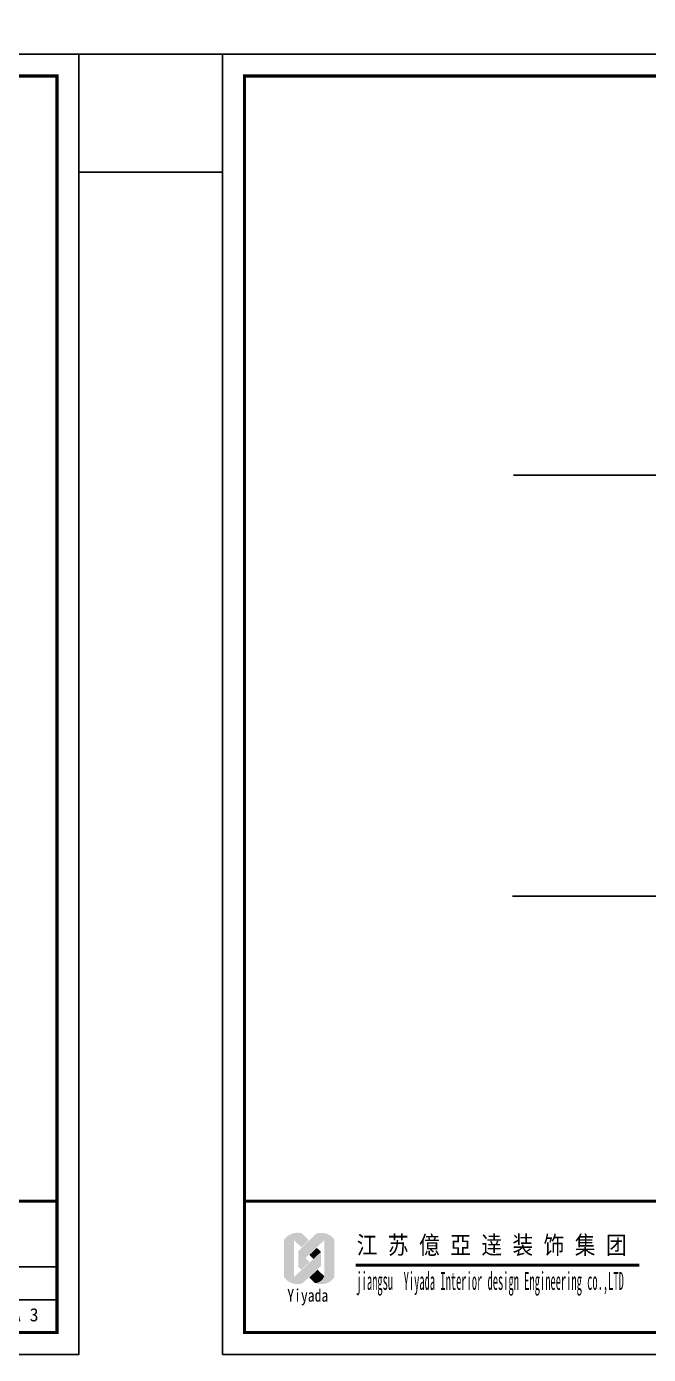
# Model space of a CAD drawing. Header units: millimetres. Extents: x -77055 to 331180, y -861586 to -491011.
# Drawn here: x 166498 to 176111, y -665598 to -645090 of the extents above; entities that cross this region are included whole.
import ezdxf

# ---------------------------------------------------------------- set-up
doc = ezdxf.new("R2010")
doc.units = ezdxf.units.MM
doc.header["$PDMODE"] = 3
for name, color, linetype in [('0-01图框模板说明', 2, 'Continuous'), ('0-02图框细线', 136, 'Continuous'), ('06其他', 8, 'Continuous'), ('250', 250, 'Continuous'), ('TK', 7, 'Continuous')]:
    doc.layers.add(name, color=color, linetype=linetype)
doc.styles.add('DIM', font='simhei.ttf', dxfattribs={"width": 0.8})
doc.styles.add('H1', font='')
doc.styles.get("Standard").update_dxf_attribs({"font": 'simhei.ttf'})
doc.styles.get('H1').set_extended_font_data('SimSun')
doc.dimstyles.new('1-50', dxfattribs={"dimscale": 50, "dimtxt": 5, "dimasz": 1, "dimexe": 1, "dimexo": 0.1, "dimgap": 0.5, "dimtad": 1, "dimdec": 0, "dimdsep": 46, "dimtxsty": 'DIM', "dimblk": 'ARCHTICK', "dimcen": 4, "dimdle": 1, "dimclrd": 3, "dimclre": 3, "dimclrt": 1, "dimadec": 0, "dimazin": 0, "dimtfac": 1, "dimtdec": 0, "dimtmove": 2, "dimatfit": 3, "dimldrblk": 'DOT', "dimfxl": 15, "dimfxlon": 1, "dimarcsym": 0})

# ---------------------------------------------------------------- blocks, each defined once
blk = doc.blocks.new('A$C277C16EF')
at = {"layer": '06其他', "linetype": 'ByBlock'}
h = blk.add_hatch(color=7, dxfattribs=at)
h.set_gradient(color1=(255, 241, 220), color2=(255, 110, 0), rotation=45, tint=1, name='HEMISPHERICAL')
h.paths.add_polyline_path([(-27449, 1771), (-27449, 1763, -0.16489), (-27295, 1763), (-27180, 1654), (-27067, 1764), (-27179, 1872, 0.313173)])
h = blk.add_hatch(color=16, dxfattribs=at)
h.set_gradient(color1=(127, 0, 0), color2=(204, 0, 0), rotation=135, tint=1, name='INVHEMISPHERICAL')
h.paths.add_polyline_path([(-27227, 1599), (-27119, 1490), (-26828, 1764, -0.337042), (-26673, 1776, 0.33371), (-26953, 1864)])
h = blk.add_hatch(color=20, dxfattribs=at)
h.set_gradient(color1=(255, 63, 0), color2=(253, 236, 196), tint=1, name='HEMISPHERICAL')
h.paths.add_polyline_path([(-27449, 1194, 0.322561), (-27170, 1095, -0.167756), (-27295, 1196), (-27295, 1763, 0.16489), (-27449, 1763)])
h = blk.add_hatch(color=11, dxfattribs=at)
h.set_gradient(color1=(254, 140, 88), color2=(97, 0, 2), rotation=45, tint=1, name='HEMISPHERICAL')
h.paths.add_polyline_path([(-27059, 1537), (-26995, 1476), (-26879, 1584), (-26943, 1646)])
h = blk.add_hatch(color=1, dxfattribs=at)
h.set_gradient(color1=(255, 0, 0), color2=(255, 127, 0), tint=1, name='INVHEMISPHERICAL')
h.paths.add_polyline_path([(-26673, 1776, 0.339601), (-26829, 1763), (-26829, 1210, -0.318809), (-26971, 1103, 0.343219), (-26673, 1189)])
h = blk.add_hatch(color=20, dxfattribs=at)
h.set_gradient(color1=(255, 63, 0), color2=(253, 236, 196), rotation=45, tint=1)
h.paths.add_polyline_path([(-27295, 1196, 0.167756), (-27170, 1095), (-26879, 1367), (-26879, 1584)])
h = blk.add_hatch(color=18, dxfattribs=at)
h.set_gradient(color1=(76, 0, 0), color2=(127, 0, 0), rotation=45, tint=1, name='CURVED')
h.paths.add_polyline_path([(-27227, 1599), (-27227, 1351), (-27184, 1309), (-27056, 1428)])
h = blk.add_hatch(color=16, dxfattribs=at)
h.set_gradient(color1=(127, 0, 0), color2=(204, 0, 0), rotation=45, tint=1, name='CURVED')
h.paths.add_polyline_path([(-26829, 1210), (-26932, 1308), (-27060, 1189), (-26971, 1103, 0.318809)])
at = {"layer": '0-01图框模板说明', "color": 2, "const_width": 49}
blk.add_lwpolyline([(-338, 19745), (-338, 338), (-28062, 338), (-28062, 19745)], close=True, dxfattribs=at)
blk.add_lwpolyline([(-338, 2367), (-28066, 2367)], dxfattribs=at)
at = {"layer": '0-02图框细线'}
for p, q in [((-21553, 1352), (-338, 1352)), ((-338, 845), (-10594, 845))]:
    blk.add_line(p, q, dxfattribs=at)
blk.add_lwpolyline([(0, 20083), (0, 0), (-28400, 0), (-28400, 20083)], close=True, dxfattribs=at)
at = {"layer": '0-02图框细线', "ltscale": 0.2, "const_width": 45}
blk.add_lwpolyline([(-26342, 1377), (-21957, 1377)], dxfattribs=at)
at = {"layer": '0-02图框细线', "insert": (-1037, 611), "char_height": 202.86, "attachment_point": 4}
blk.add_mtext('{\\fSimSun|b0|i0|c134|p2;A 3}', dxfattribs=at)
at = {"layer": 'TK', "color": 150, "style": 'H1'}
for s, height, width, p in [('江 苏 億 亞 逹 装 饰 集 团', 277.07, 0.85, (-26327, 1551)), ('jiangsu  Yiyada Interior design Engineering co.,LTD', 277.07, 0.43, (-26331, 997)), ('Yiyada ', 194, 0.8, (-27400, 815))]:
    blk.add_text(s, height=height, dxfattribs=dict(at, width=width)).set_placement(p)
blk = doc.blocks.new('_ArchTick')
at = {"color": 0, "linetype": 'ByBlock', "const_width": 0.15}
blk.add_lwpolyline([(-0.5, -0.5), (0.5, 0.5)], dxfattribs=at)
blk = doc.blocks.new('*D693')
at = {"layer": '250', "color": 3, "lineweight": -2}
for p, q in [((-23716, -597913), (-22916, -597913)), ((-22966, -597863), (-22966, -598503)), ((-23716, -598453), (-22916, -598453)), ((176539, -648635), (181029, -648635)), ((176589, -649385), (176589, -648585)), ((180979, -649385), (180979, -648585))]:
    blk.add_line(p, q, dxfattribs=at)
at = {"layer": 'Defpoints', "color": 0}
for p in [(-25214, -597913), (-24189, -598453), (-22966, -598453), (180979, -648635), (176589, -650556), (180979, -650556)]:
    blk.add_point(p, dxfattribs=at)
at = {"layer": '250', "color": 3, "lineweight": -2, "xscale": 50, "yscale": 50, "zscale": 50}
for p, rotation in [((-22966, -597913), 90), ((-22966, -598453), 270), ((176589, -648635), 180)]:
    blk.add_blockref('_ArchTick', p, dxfattribs=dict(at, rotation=rotation))
blk.add_blockref('_ArchTick', (180979, -648635), dxfattribs=at)
at = {"layer": '250', "color": 1, "insert": (-23168, -598183), "char_height": 250, "attachment_point": 5, "rotation": 90, "style": 'DIM'}
blk.add_mtext('540', dxfattribs=at)
at = {"layer": '250', "color": 1, "insert": (178784, -648483), "char_height": 250, "attachment_point": 5, "style": 'DIM'}
blk.add_mtext('4390', dxfattribs=at)
blk = doc.blocks.new('_Dot')
at = {"color": 0, "linetype": 'ByBlock', "lineweight": -2}
blk.add_line((-0.5, 0), (-1, 0), dxfattribs=at)
at = {"color": 0, "linetype": 'ByBlock', "const_width": 0.5}
blk.add_lwpolyline([(-0.25, 0, 1), (0.25, 0, 1)], format="xyb", close=True, dxfattribs=at)

msp = doc.modelspace()

# ---------------------------------------------------------------- linework, layer by layer
at = {"layer": '250', "color": 2}
msp.add_line((177199, -658523), (174011.9, -658523), dxfattribs=at)
at = {"layer": '250', "color": 7}
msp.add_lwpolyline([(167307.7, -645515.4), (169528.3, -645515.4), (169528.3, -647337.7), (167307.7, -647337.7)], close=True, dxfattribs=at)
at = {"layer": '250', "color": 2}
msp.add_lwpolyline([(177467.9, -652019.9), (174024.1, -652019.9)], dxfattribs=at)

# ---------------------------------------------------------------- block references
at = {"layer": '250', "color": 7}
for p in [(167307.7, -665598.2), (197928.3, -665598.2)]:
    msp.add_blockref('A$C277C16EF', p, dxfattribs=at)

# ---------------------------------------------------------------- dimensions: what is measured, and where the dimension line sits
dim = msp.add_linear_dim(base=(-22966, -598452.7), p1=(-25214.4, -597912.7), p2=(-24189.4, -598452.7), angle=270, dimstyle='1-50', dxfattribs=at)
dim.commit()
dim.dimension.update_dxf_attribs({"geometry": '*D693', "text_midpoint": (-23167.7, -598182.7), "dimtype": 160})

doc.saveas('drawing.dxf')
